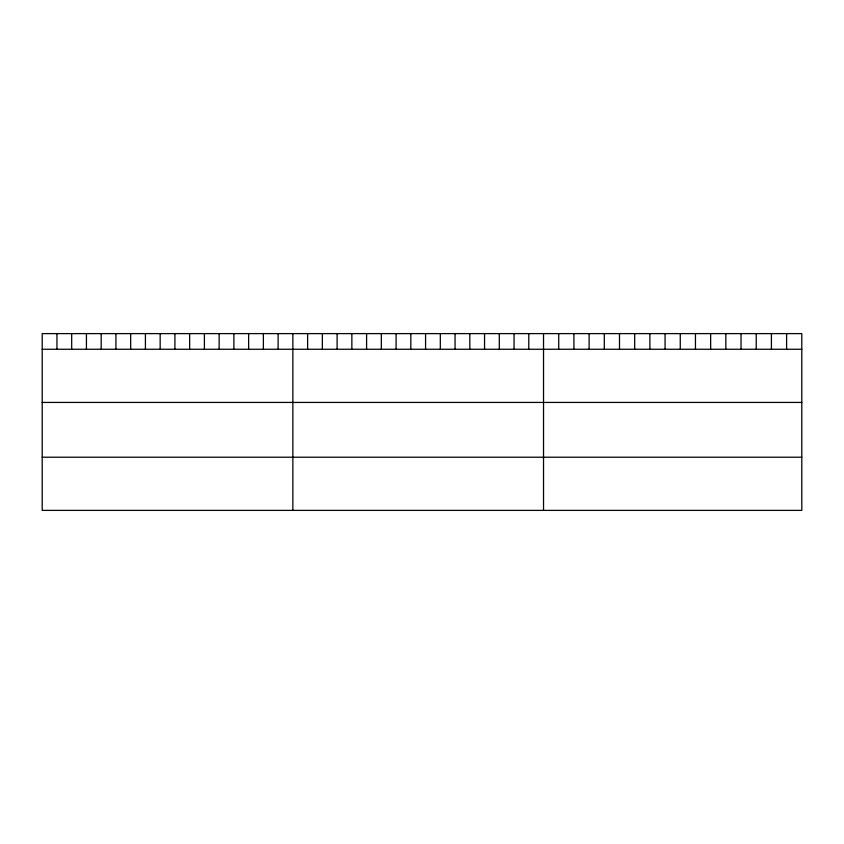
<?xml version="1.0" encoding="UTF-8"?>
<svg xmlns="http://www.w3.org/2000/svg" width="844" height="844" viewBox="0 0 844 844"><rect width="100%" height="100%" fill="white"/><g stroke="black" fill="none" stroke-linecap="round" stroke-linejoin="round"><path stroke-width="1.27" d="M801.8 349.258L801.8 510.388L42.2 510.388L42.2 333.612L801.8 333.612L801.8 349.258L42.2 349.258M42.2 402.43L801.8 402.43M42.2 457.216L801.8 457.216M786.608 333.612L786.608 349.258M771.416 333.612L771.416 349.258M756.224 333.612L756.224 349.258M741.032 333.612L741.032 349.258M725.84 333.612L725.84 349.258M710.648 333.612L710.648 349.258M695.456 333.612L695.456 349.258M680.264 333.612L680.264 349.258M665.072 333.612L665.072 349.258M649.88 333.612L649.88 349.258M634.688 333.612L634.688 349.258M619.496 333.612L619.496 349.258M604.304 333.612L604.304 349.258M589.112 333.612L589.112 349.258M573.92 333.612L573.92 349.258M558.728 333.612L558.728 349.258M543.536 333.612L543.536 510.388M528.787 333.612L528.787 349.258M514.049 333.612L514.049 349.258M499.3 333.612L499.3 349.258M484.551 333.612L484.551 349.258M469.813 333.612L469.813 349.258M455.064 333.612L455.064 349.258M440.315 333.612L440.315 349.258M425.576 333.612L425.576 349.258M410.828 333.612L410.828 349.258M396.089 333.612L396.089 349.258M381.34 333.612L381.34 349.258M366.591 333.612L366.591 349.258M351.853 333.612L351.853 349.258M337.104 333.612L337.104 349.258M322.355 333.612L322.355 349.258M307.617 333.612L307.617 349.258M292.868 333.612L292.868 510.388M278.119 333.612L278.119 349.258M263.381 333.612L263.381 349.258M248.632 333.612L248.632 349.258M233.883 333.612L233.883 349.258M219.145 333.612L219.145 349.258M204.396 333.612L204.396 349.258M189.647 333.612L189.647 349.258M174.908 333.612L174.908 349.258M160.16 333.612L160.16 349.258M145.421 333.612L145.421 349.258M130.672 333.612L130.672 349.258M115.923 333.612L115.923 349.258M101.185 333.612L101.185 349.258M86.436 333.612L86.436 349.258M71.687 333.612L71.687 349.258M56.949 333.612L56.949 349.258"/></g></svg>
